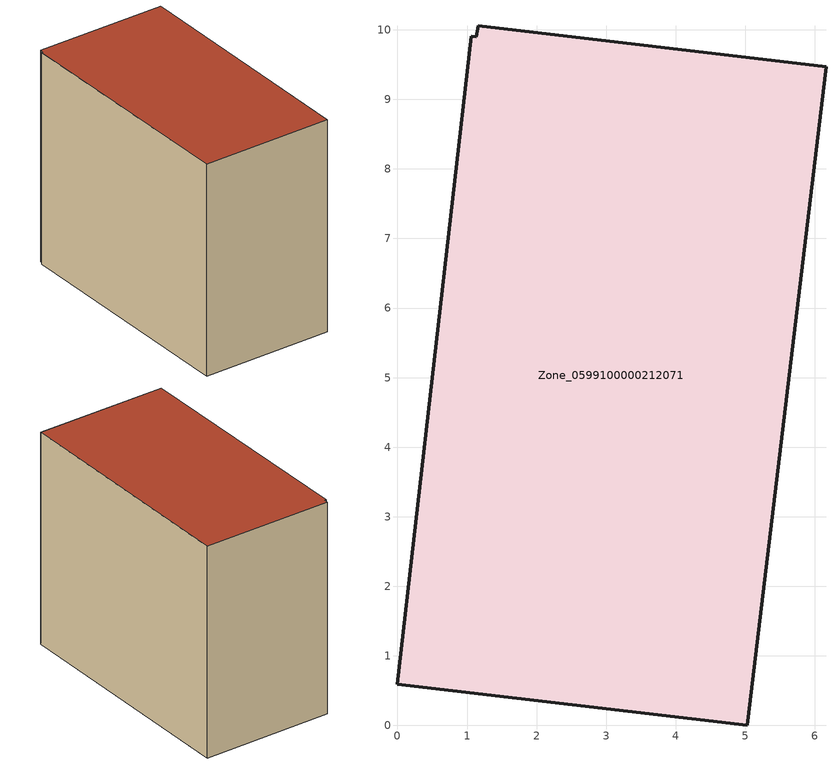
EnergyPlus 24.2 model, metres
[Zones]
Zone_0599100000212071
 floor ground (C_G): 1.16,10.06 6.16,9.47 5.03,0 0,0.59 1.06,9.91 1.13,9.9 z0
 wall outside (C_F): 5.03,0 6.16,9.47 1.16,10.06 1.13,9.9 1.06,9.91 0,0.59 5.03,0 z0:8.27
 roof outside (C_R): 6.16,9.47 1.16,10.06 1.13,9.9 1.06,9.91 0,0.59 5.03,0 z8.27
[BUILDING]
Pand.0599100000212071: North Axis=0; Terrain=City; Loads Convergence Tolerance Value=0.04; Temperature Convergence Tolerance Value=0.4; Solar Distribution=FullExterior; Maximum Number of Warmup Days=25; Minimum Number of Warmup Days=1
[Site:Location]
Rotterdam.The.Hague.AP_ZH_NLD Design_Conditions: Latitude=51.96; Longitude=4.45; Time Zone=1; Elevation=-4.5
[SITE:GROUNDTEMPERATURE:BUILDINGSURFACE]
18, 18, 18, 18, 18, 18, 18, 18, 18, 18, 18, 18
[MATERIAL] Thermal Absorptance=0.9; Solar Absorptance=0.7; Visible Absorptance=0.7
Name | Roughness | Thickness | Conductivity | Density | Specific Heat
G.TI.1975-1991 | MediumSmooth | 0.15 | 0.288461 | 540 | 1210
F.TI.1975-1991 | Rough | 0.3 | 0.230769 | 1920 | 840
R.TI.1975-1991 | MediumRough | 0.2 | 0.153846 | 1500 | 1000
[CONSTRUCTION]
C_G: G.TI.1975-1991
C_F: F.TI.1975-1991
C_R: R.TI.1975-1991
[ZONE]
Zone_0599100000212071: Type=1; Multiplier=1; Ceiling Height=Autocalculate; Volume=Autocalculate; Floor Area=autocalculate; Part of Total Floor Area=Yes
[ZONEINFILTRATION:DESIGNFLOWRATE]
Infil_Zone_0599100000212071: Zone or ZoneList or Space or SpaceList=Zone_0599100000212071; Schedule=AlwaysOn; Design Flow Rate Calculation Method=Flow/Area; Flow Rate per Floor Area=0.003; Constant Term Coefficient=1; Temperature Term Coefficient=0; Velocity Term Coefficient=0; Velocity Squared Term Coefficient=0
[HVACTEMPLATE:ZONE:IDEALLOADSAIRSYSTEM]
Zone_0599100000212071: Maximum Heating Supply Air Temperature=50; Minimum Cooling Supply Air Temperature=13; Maximum Heating Supply Air Humidity Ratio=0.0156; Minimum Cooling Supply Air Humidity Ratio=0.0077; Heating Limit=NoLimit; Cooling Limit=NoLimit; Dehumidification Control Type=ConstantSensibleHeatRatio; Cooling Sensible Heat Ratio=0.7; Dehumidification Setpoint=60; Humidification Control Type=None; Humidification Setpoint=30; Outdoor Air Method=None; Outdoor Air Flow Rate per Person=0.00944; Outdoor Air Flow Rate per Zone Floor Area=0; Outdoor Air Flow Rate per Zone=0; Demand Controlled Ventilation Type=None; Outdoor Air Economizer Type=NoEconomizer; Heat Recovery Type=None; Sensible Heat Recovery Effectiveness=0.7; Latent Heat Recovery Effectiveness=0.65
[ZONECONTROL:THERMOSTAT]
ThermostatControl_Zone_0599100000212071: Zone or ZoneList=Zone_0599100000212071; Control Type Schedule=DualSetpointControlType; Control 1=Thermostat_Zone_0599100000212071; Temperature Difference Between Cutout And Setpoint=0
[THERMOSTATSETPOINT:DUALSETPOINT]
Thermostat_Zone_0599100000212071: Heating Setpoint Temperature Schedule=HeatingSetpoint_Zone_0599100000212071; Cooling Setpoint Temperature Schedule=CoolingSetpoint_Zone_0599100000212071
[SCHEDULE:COMPACT]
HeatingSetpoint_Zone_0599100000212071: Through: 12/31, For: AllDays, Until: 24:00, 21
CoolingSetpoint_Zone_0599100000212071: Through: 12/31, For: AllDays, Until: 24:00, 24
DualSetpointControlType: Through: 12/31, For: AllDays, Until: 24:00, 4
AlwaysOn: Through: 12/31, For: AllDays, Until: 24:00, 1
